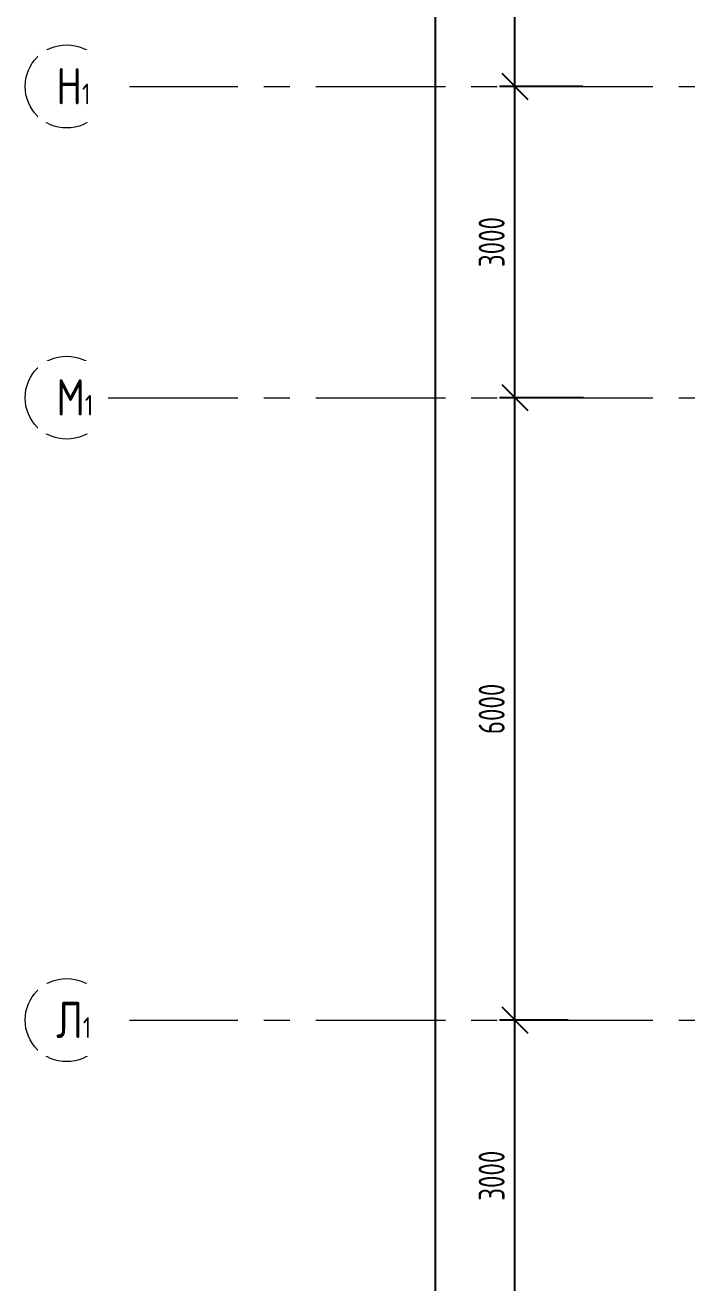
# Model space of a CAD drawing. Header units: millimetres. Extents: x -13407 to 158044, y -108832 to 109387.
# Drawn here: x -13364 to -6987, y 60755 to 72878 of the extents above; entities that cross this region are included whole.
import ezdxf

# ---------------------------------------------------------------- set-up
doc = ezdxf.new("R2010")
doc.units = ezdxf.units.MM
doc.linetypes.add('CENTER', pattern=[2, 1.25, -0.25, 0.25, -0.25])
doc.layers.get('Defpoints').update_dxf_attribs({"color": 6})
doc.layers.add('АР_Оси', color=193, linetype='Continuous', lineweight=9)
doc.layers.add('АР_Оси размеры', color=164, linetype='Continuous', lineweight=9)
doc.styles.add('ГОСТ 2.304', font='isocpeur.ttf', dxfattribs={"width": 0.7})
doc.dimstyles.new('СПДС', dxfattribs={"dimscale": 100, "dimtxt": 2.5, "dimasz": 2.5, "dimexe": 1.5, "dimexo": 0, "dimgap": 1, "dimtad": 1, "dimdec": 0, "dimrnd": 1, "dimtxsty": 'ГОСТ 2.304', "dimblk": 'OBLIQUE', "dimcen": 2.5, "dimdle": 1.5, "dimadec": 0, "dimazin": 2, "dimtfac": 0.75, "dimtdec": 0, "dimtmove": 1, "dimatfit": 3, "dimfxl": 1, "dimtolj": 1, "dimarcsym": 1})

# ---------------------------------------------------------------- blocks, each defined once
blk = doc.blocks.new('_Oblique')
at = {"color": 0, "linetype": 'ByBlock', "lineweight": -2}
blk.add_line((-0.5, -0.5), (0.5, 0.5), dxfattribs=at)
blk = doc.blocks.new('*D325')
at = {"layer": 'Defpoints', "color": 0, "ltscale": 100, "transparency": 16777216}
for p in [(-8643, 63287), (-8131, 63287), (-7988, 60287)]:
    blk.add_point(p, dxfattribs=at)
at = {"layer": 'АР_Оси размеры', "color": 0, "lineweight": -2, "ltscale": 100, "transparency": 16777216}
for p, q in [((-8643, 60137), (-8643, 63437)), ((-8131, 63287), (-8793, 63287)), ((-7988, 60287), (-8793, 60287))]:
    blk.add_line(p, q, dxfattribs=at)
at = {"layer": 'АР_Оси размеры', "color": 0, "lineweight": -2, "ltscale": 100, "transparency": 16777216, "xscale": 250, "yscale": 250, "zscale": 250}
for p, rotation in [((-8643, 63287), 90), ((-8643, 60287), 270)]:
    blk.add_blockref('_Oblique', p, dxfattribs=dict(at, rotation=rotation))
at = {"layer": 'АР_Оси размеры', "color": 0, "ltscale": 100, "transparency": 16777216, "insert": (-8868, 61787), "char_height": 250, "attachment_point": 5, "rotation": 90, "style": 'ГОСТ 2.304'}
blk.add_mtext('\\A1;3000', dxfattribs=at)
blk = doc.blocks.new('*D326')
at = {"layer": 'Defpoints', "color": 0, "ltscale": 100, "transparency": 16777216}
for p in [(-8643, 69287), (-7983, 69287), (-8131, 63287)]:
    blk.add_point(p, dxfattribs=at)
at = {"layer": 'АР_Оси размеры', "color": 0, "lineweight": -2, "ltscale": 100, "transparency": 16777216}
for p, q in [((-8643, 63137), (-8643, 69437)), ((-7983, 69287), (-8793, 69287)), ((-8131, 63287), (-8793, 63287))]:
    blk.add_line(p, q, dxfattribs=at)
at = {"layer": 'АР_Оси размеры', "color": 0, "lineweight": -2, "ltscale": 100, "transparency": 16777216, "xscale": 250, "yscale": 250, "zscale": 250}
for p, rotation in [((-8643, 69287), 90), ((-8643, 63287), 270)]:
    blk.add_blockref('_Oblique', p, dxfattribs=dict(at, rotation=rotation))
at = {"layer": 'АР_Оси размеры', "color": 0, "ltscale": 100, "transparency": 16777216, "insert": (-8868, 66287), "char_height": 250, "attachment_point": 5, "rotation": 90, "style": 'ГОСТ 2.304'}
blk.add_mtext('\\A1;6000', dxfattribs=at)
blk = doc.blocks.new('*D327')
at = {"layer": 'Defpoints', "color": 0, "ltscale": 100, "transparency": 16777216}
for p in [(-8643, 72287), (-8131, 72287), (-7988, 69287)]:
    blk.add_point(p, dxfattribs=at)
at = {"layer": 'АР_Оси размеры', "color": 0, "lineweight": -2, "ltscale": 100, "transparency": 16777216}
for p, q in [((-8643, 69137), (-8643, 72437)), ((-8131, 72287), (-8793, 72287)), ((-7988, 69287), (-8793, 69287))]:
    blk.add_line(p, q, dxfattribs=at)
at = {"layer": 'АР_Оси размеры', "color": 0, "lineweight": -2, "ltscale": 100, "transparency": 16777216, "xscale": 250, "yscale": 250, "zscale": 250}
for p, rotation in [((-8643, 72287), 90), ((-8643, 69287), 270)]:
    blk.add_blockref('_Oblique', p, dxfattribs=dict(at, rotation=rotation))
at = {"layer": 'АР_Оси размеры', "color": 0, "ltscale": 100, "transparency": 16777216, "insert": (-8868, 70787), "char_height": 250, "attachment_point": 5, "rotation": 90, "style": 'ГОСТ 2.304'}
blk.add_mtext('\\A1;3000', dxfattribs=at)
blk = doc.blocks.new('*D328')
at = {"layer": 'Defpoints', "color": 0, "ltscale": 100, "transparency": 16777216}
for p in [(-8643, 75287), (-8131, 75287), (-7988, 72287)]:
    blk.add_point(p, dxfattribs=at)
at = {"layer": 'АР_Оси размеры', "color": 0, "lineweight": -2, "ltscale": 100, "transparency": 16777216}
for p, q in [((-8643, 72137), (-8643, 75437)), ((-8131, 75287), (-8793, 75287)), ((-7988, 72287), (-8793, 72287))]:
    blk.add_line(p, q, dxfattribs=at)
at = {"layer": 'АР_Оси размеры', "color": 0, "lineweight": -2, "ltscale": 100, "transparency": 16777216, "xscale": 250, "yscale": 250, "zscale": 250}
for p, rotation in [((-8643, 75287), 90), ((-8643, 72287), 270)]:
    blk.add_blockref('_Oblique', p, dxfattribs=dict(at, rotation=rotation))
at = {"layer": 'АР_Оси размеры', "color": 0, "ltscale": 100, "transparency": 16777216, "insert": (-8868, 73787), "char_height": 250, "attachment_point": 5, "rotation": 90, "style": 'ГОСТ 2.304'}
blk.add_mtext('\\A1;3000', dxfattribs=at)
blk = doc.blocks.new('*D329')
at = {"layer": 'Defpoints', "color": 0, "ltscale": 100, "transparency": 16777216}
for p in [(-9469, 75287), (-9469, 27372), (-9413, 27372)]:
    blk.add_point(p, dxfattribs=at)
at = {"layer": 'АР_Оси размеры', "color": 0, "lineweight": -2, "ltscale": 100, "transparency": 16777216}
for p, q in [((-9413, 75437), (-9413, 27222)), ((-9469, 75287), (-9263, 75287)), ((-9469, 27372), (-9263, 27372))]:
    blk.add_line(p, q, dxfattribs=at)
at = {"layer": 'АР_Оси размеры', "color": 0, "lineweight": -2, "ltscale": 100, "transparency": 16777216, "xscale": 250, "yscale": 250, "zscale": 250}
for p, rotation in [((-9413, 75287), 90), ((-9413, 27372), 270)]:
    blk.add_blockref('_Oblique', p, dxfattribs=dict(at, rotation=rotation))
at = {"layer": 'АР_Оси размеры', "color": 0, "ltscale": 100, "transparency": 16777216, "insert": (-9638, 51330), "char_height": 250, "attachment_point": 5, "rotation": 90, "style": 'ГОСТ 2.304'}
blk.add_mtext('\\A1;47915', dxfattribs=at)

msp = doc.modelspace()

# ---------------------------------------------------------------- linework, layer by layer
at = {"layer": 'АР_Оси', "linetype": 'CENTER', "ltscale": 1000}
for p, q in [((-12563.8, 72287.2), (70614.6, 72287.2)), ((-12563.8, 69287.2), (70614.6, 69287.2)), ((-12563.8, 63287.2), (70614.6, 63287.2))]:
    msp.add_line(p, q, dxfattribs=at)
at = {"layer": 'АР_Оси', "ltscale": 0.5}
for centre in [(-12963.8, 72287.2), (-12963.8, 69287.2), (-12963.8, 63287.2)]:
    msp.add_circle(centre, 400, dxfattribs=at)

# ---------------------------------------------------------------- dimensions: what is measured, and where the dimension line sits
at = {"layer": 'АР_Оси размеры', "ltscale": 100}
for base, p1, p2, picture, middle in [((-9413.3, 27372.2), (-9469.1, 75287.2), (-9469.1, 27372.2), '*D329', (-9638.3, 51329.7)), ((-8642.7, 75287.2), (-7988.5, 72287.2), (-8131.5, 75287.2), '*D328', (-8867.7, 73787.2)), ((-8642.7, 72287.2), (-7988.5, 69287.2), (-8131.5, 72287.2), '*D327', (-8867.7, 70787.2)), ((-8642.7, 69287.2), (-8131.5, 63287.2), (-7983.3, 69287.2), '*D326', (-8867.7, 66287.2)), ((-8642.7, 63287.2), (-7988.5, 60287.2), (-8131.5, 63287.2), '*D325', (-8867.7, 61787.2))]:
    dim = msp.add_linear_dim(base=base, p1=p1, p2=p2, angle=90, dimstyle='СПДС', dxfattribs=at)
    dim.commit()
    dim.dimension.update_dxf_attribs({"geometry": picture, "text_midpoint": middle})

# ---------------------------------------------------------------- next in the draw order: texts
at = {"layer": 'АР_Оси', "char_height": 350, "width": 528.82, "attachment_point": 1, "line_spacing_factor": 1.149209, "style": 'ГОСТ 2.304', "bg_fill": 2}
for s, insert in [('{\\W0.8;Н\\H0.57143x;1}', (-13063.6, 72465)), ('{\\W0.8;М\\H0.57143x;1}', (-13063.6, 69465)), ('{\\W0.8;Л\\H0.57143x;1}', (-13063.6, 63465))]:
    msp.add_mtext(s, dxfattribs=dict(at, insert=insert))

# ---------------------------------------------------------------- next in the draw order: linework, layer by layer
at = {"layer": 'АР_Оси', "linetype": 'CENTER', "ltscale": 1000}
msp.add_line((-12563.8, 69287.2), (70614.6, 69287.2), dxfattribs=at)

doc.saveas('drawing.dxf')
